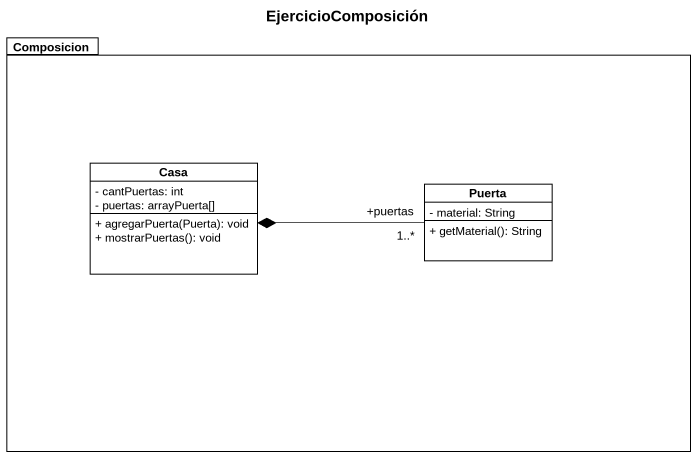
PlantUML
@startuml
title EjercicioComposición
hide circle
hide empty members
skinparam classAttributeIconSize 0
package Composicion {
  class Casa {
    - cantPuertas: int
    - puertas: arrayPuerta[]
    + agregarPuerta(Puerta): void
    + mostrarPuertas(): void
  }
  class Puerta {
    - material: String
    + getMaterial(): String
  }
}
Puerta "+puertas\n1..*" -left-* Casa
@enduml
